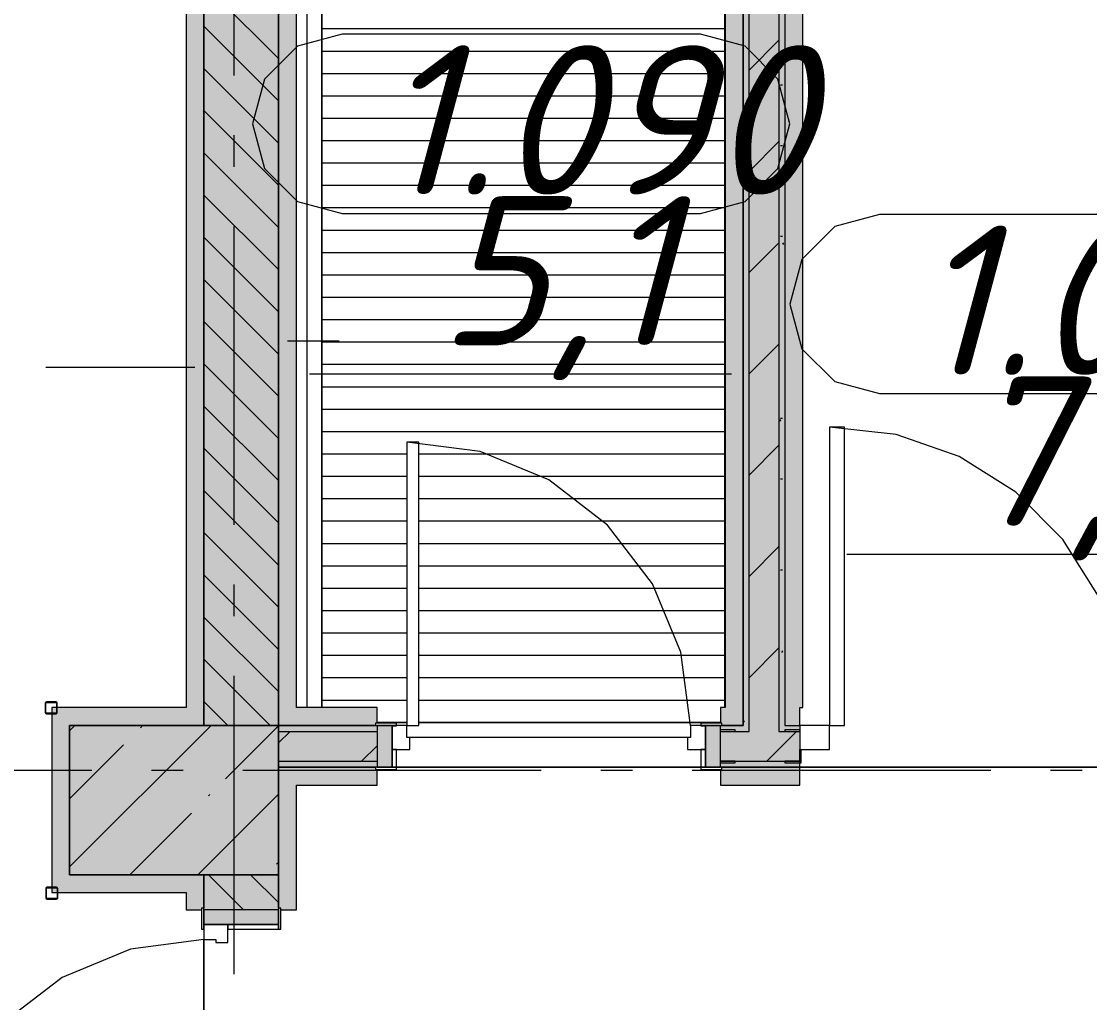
# Model space of a CAD drawing. Header units: millimetres. Extents: x -537608 to 253996, y -217170 to 186033.
# Drawn here: x -277388 to -273809, y -128829 to -125540 of the extents above; entities that cross this region are included whole.
import ezdxf

# ---------------------------------------------------------------- set-up
doc = ezdxf.new("R2010")
doc.units = ezdxf.units.MM
doc.layers.add('PDF _Геометрия', color=7, linetype='Continuous')
doc.layers.add('PDF _Текст', color=7, linetype='Continuous')
doc.layers.add('PDF _Сплошная заливка', color=7, linetype='Continuous', true_color=0xffffff)
doc.styles.add('PDF ISOCPEUR Italic', font='isocpeui.ttf')

msp = doc.modelspace()

# ---------------------------------------------------------------- hatches: boundary and pattern name
at = {"layer": 'PDF _Сплошная заливка', "transparency": 33554559}
for points in [[(-274970.1513, -127899.9705), (-274950.1525, -127899.9705), (-274950.1525, -124649.6246), (-274970.1513, -124649.6246), (-274970.1513, -126877.9457)], [(-274850.152, -127919.9715), (-274850.152, -124649.6246), (-274950.1525, -124649.6246), (-274950.1525, -127919.9715), (-274893.4588, -127919.9715)], [(-274850.152, -127899.9705), (-274830.1511, -127899.9705), (-274830.1511, -124649.6246), (-274850.152, -124649.6246), (-274850.152, -126877.9457)], [(-277226.1701, -128399.9728), (-276526.1692, -128399.9728), (-276526.1692, -127899.9705), (-277226.1701, -127899.9705), (-277226.1701, -128304.4246)]]:
    msp.add_hatch(color=256, dxfattribs=at).paths.add_polyline_path(points)
at = {"layer": 'PDF _Сплошная заливка', "true_color": 0xfef929, "transparency": 33554559}
for points in [[(-276526.1692, -127839.9719), (-276466.1685, -127839.9719), (-276466.1685, -124709.6231), (-276526.1692, -124709.6231), (-276526.1692, -126877.9457)], [(-274780.1681, -127839.9719), (-274770.1525, -127839.9719), (-274770.1525, -124709.6231), (-274830.1511, -124709.6231), (-274830.1511, -127839.9719)], [(-276836.1688, -127899.9705), (-276836.1688, -127839.9719), (-277286.1687, -127839.9719), (-277286.1687, -127899.9705), (-277226.1701, -127899.9705)], [(-276836.1688, -128459.9712), (-276776.1703, -128459.9712), (-276776.1703, -128399.9728), (-277226.1701, -128399.9728), (-277226.1701, -128459.9712)]]:
    msp.add_hatch(color=2, dxfattribs=at).paths.add_polyline_path(points)
at = {"layer": 'PDF _Сплошная заливка', "transparency": 33554559}
h = msp.add_hatch(color=256, dxfattribs=at)
h.paths.add_polyline_path([(-276526.1692, -129784.6241), (-276526.1692, -129667.3009), (-276776.1703, -129667.3009), (-276776.1703, -129784.6241)], flags=0)
h.paths.add_polyline_path([(-276526.1692, -128517.3002), (-276526.1692, -128399.9728), (-276776.1703, -128399.9728), (-276776.1703, -128517.3002), (-276579.9974, -128517.3002)], flags=0)
h.paths.add_polyline_path([(-276776.1703, -127899.9705), (-276526.1692, -127899.9705), (-276526.1692, -124909.624), (-276776.1703, -124909.624), (-276776.1703, -126877.9457)], flags=0)
at = {"layer": 'PDF _Сплошная заливка', "true_color": 0xfef929, "transparency": 33554559}
h = msp.add_hatch(color=2, dxfattribs=at)
h.paths.add_polyline_path([(-276526.1692, -127899.9705), (-276201.1527, -127898.8596), (-276201.1527, -127891.9701), (-276196.1514, -127891.9701), (-276196.1514, -127839.9719), (-276526.1692, -127839.9719)], flags=0)
h.paths.add_polyline_path([(-275041.1514, -127899.9705), (-275030.152, -127899.9705), (-275030.152, -127839.9719), (-275046.1527, -127839.9719), (-275046.1527, -127891.9701), (-275041.1514, -127891.9701)], flags=0)
at = {"layer": 'PDF _Сплошная заливка', "transparency": 33554559}
h = msp.add_hatch(color=256, dxfattribs=at)
h.paths.add_polyline_path([(-272526.1687, -127919.9715), (-272526.1687, -127899.9705), (-273130.1673, -127899.9705), (-273130.1673, -127919.9715)], flags=0)
h.paths.add_polyline_path([(-274950.1525, -127919.9715), (-274950.1525, -127899.9705), (-275046.1527, -127899.9705), (-275046.1527, -127919.9715), (-275041.1514, -127919.9715)], flags=0)
h.paths.add_polyline_path([(-274850.152, -127919.9715), (-274780.1681, -127919.9715), (-274780.1681, -127899.9705), (-274850.152, -127899.9705)], flags=0)
h.paths.add_polyline_path([(-276201.1527, -127919.9715), (-276196.1514, -127919.9715), (-276196.1514, -127899.9705), (-276526.1692, -127899.9705), (-276526.1692, -127919.9715)], flags=0)
h = msp.add_hatch(color=256, dxfattribs=at)
h.paths.add_polyline_path([(-273130.1673, -128019.9719), (-272526.1687, -128019.9719), (-272526.1687, -127919.9715), (-273130.1673, -127919.9715), (-273130.1673, -127979.97)], flags=0)
h.paths.add_polyline_path([(-276196.1514, -128019.9719), (-276196.1514, -127919.9715), (-276526.1692, -127919.9715), (-276526.1692, -128019.9719)], flags=0)
h.paths.add_polyline_path([(-274780.1681, -128019.9719), (-274780.1681, -127919.9715), (-275046.1527, -127919.9715), (-275046.1527, -128019.9719), (-274893.4588, -128019.9719)], flags=0)
h = msp.add_hatch(color=256, dxfattribs=at)
h.paths.add_polyline_path([(-274780.1681, -128039.9728), (-274780.1681, -128019.9719), (-275046.1527, -128019.9719), (-275046.1527, -128039.9728), (-274893.4588, -128039.9728)], flags=0)
h.paths.add_polyline_path([(-272526.1687, -128039.9728), (-272526.1687, -128019.9719), (-273130.1673, -128019.9719), (-273130.1673, -128039.9728)], flags=0)
h.paths.add_polyline_path([(-276526.1692, -128039.9728), (-276196.1514, -128039.9728), (-276196.1514, -128019.9719), (-276526.1692, -128019.9719)], flags=0)
at = {"layer": 'PDF _Сплошная заливка', "true_color": 0xfef929, "transparency": 33554559}
h = msp.add_hatch(color=2, dxfattribs=at)
h.paths.add_polyline_path([(-276518.1688, -129724.6255), (-276466.1685, -129724.6255), (-276466.1685, -129667.3009), (-276518.1688, -129667.3009), (-276518.1688, -129672.3001), (-276526.1692, -129672.3001), (-276526.1692, -129724.6255)], flags=0)
h.paths.add_polyline_path([(-276466.1685, -128517.3002), (-276466.1685, -128039.9728), (-276526.1692, -128039.9728), (-276526.1692, -128512.2967), (-276518.1688, -128512.2967), (-276518.1688, -128517.3002)], flags=0)
h = msp.add_hatch(color=2, dxfattribs=at)
h.paths.add_polyline_path([(-273130.1673, -128099.9714), (-272526.1687, -128099.9714), (-272526.1687, -128039.9728), (-273130.1673, -128039.9728)], flags=0)
h.paths.add_polyline_path([(-276196.1514, -128099.9714), (-276196.1514, -128047.9733), (-276201.1527, -128047.9733), (-276201.1527, -128039.9728), (-276466.1685, -128039.9728), (-276466.1685, -128099.9714), (-276201.1527, -128099.9714)], flags=0)
h.paths.add_polyline_path([(-275041.1514, -128099.9714), (-274780.1681, -128099.9714), (-274780.1681, -128039.9728), (-275041.1514, -128041.101), (-275041.1514, -128047.9733), (-275046.1527, -128047.9733), (-275046.1527, -128099.9714)], flags=0)
h = msp.add_hatch(color=2, dxfattribs=at)
h.paths.add_polyline_path([(-276776.1703, -129784.6241), (-276776.1703, -129672.3001), (-276784.1685, -129672.3001), (-276784.1685, -129667.3009), (-276836.1688, -129667.3009), (-276836.1688, -129784.6241)], flags=0)
h.paths.add_polyline_path([(-276784.1685, -128517.3002), (-276781.402, -128512.2967), (-276776.1703, -128512.2967), (-276776.1703, -128459.9712), (-276836.1688, -128459.9712), (-276836.1688, -128517.3002)], flags=0)

# ---------------------------------------------------------------- linework, layer by layer
at = {"layer": 'PDF _Геометрия', "color": 253, "lineweight": 9, "true_color": 0xaaaaaa}
for p, q in [((-276431.1528, -124639.622), (-276431.1528, -127839.9719)), ((-276381.1526, -124689.6222), (-276381.1526, -127839.9719)), ((-276381.1526, -127839.9719), (-276381.1526, -124689.6222)), ((-275031.1509, -124709.6231), (-275031.1509, -127839.9719)), ((-275031.1509, -127839.9719), (-275031.1509, -124709.6231)), ((-276676.1699, -124721.7141), (-276676.1699, -125721.7143)), ((-276381.1526, -125564.6217), (-275031.1509, -125564.6217)), ((-276313.0826, -125583.6883), (-276463.0811, -125623.884)), ((-275113.0817, -125583.6883), (-276313.0826, -125583.6883)), ((-274963.081, -125623.884), (-275113.0817, -125583.6883)), ((-276463.0811, -125623.884), (-276572.8905, -125733.689)), ((-276381.1526, -125639.6221), (-275031.1509, -125639.6221)), ((-274853.2738, -125733.689), (-274963.081, -125623.884)), ((-276381.1526, -125714.6224), (-275031.1509, -125714.6224)), ((-276572.8905, -125733.689), (-276613.0818, -125883.6896)), ((-274813.0803, -125883.6896), (-274853.2738, -125733.689)), ((-276381.1526, -125789.6227), (-275031.1509, -125789.6227)), ((-276381.1526, -125864.623), (-275031.1509, -125864.623)), ((-276613.0818, -125883.6896), (-276572.8905, -126033.6903)), ((-274853.2738, -126033.6903), (-274813.0803, -125883.6896)), ((-276676.1699, -125921.7151), (-276676.1699, -126027.5458)), ((-276381.1526, -125939.6234), (-275031.1509, -125939.6234)), ((-276572.8905, -126033.6903), (-276463.0811, -126143.4996)), ((-276381.1526, -126014.6237), (-275031.1509, -126014.6237)), ((-274963.081, -126143.4996), (-274853.2738, -126033.6903)), ((-276381.1526, -126089.624), (-275031.1509, -126089.624)), ((-276463.0811, -126143.4996), (-276313.0826, -126183.6909)), ((-275113.0817, -126183.6909), (-274963.081, -126143.4996)), ((-276381.1526, -126164.6244), (-275031.1509, -126164.6244)), ((-276313.0826, -126183.6909), (-275113.0817, -126183.6909)), ((-274513.0811, -126187.9452), (-274663.0818, -126228.1408)), ((-273313.0801, -126187.9452), (-274513.0811, -126187.9452)), ((-276676.1699, -126227.5466), (-276676.1699, -127227.5468)), ((-276381.1526, -126239.6247), (-275031.1509, -126239.6247)), ((-274663.0818, -126228.1408), (-274772.8889, -126337.9459)), ((-276381.1526, -126314.625), (-275031.1509, -126314.625)), ((-274772.8889, -126337.9459), (-274813.0803, -126487.9466)), ((-276381.1526, -126389.6254), (-275031.1509, -126389.6254)), ((-276381.1526, -126464.6257), (-275031.1509, -126464.6257)), ((-274813.0803, -126487.9466), (-274772.8889, -126637.9472)), ((-276381.1526, -126539.6261), (-275031.1509, -126539.6261)), ((-276381.1526, -126614.6221), (-275031.1509, -126614.6221)), ((-274772.8889, -126637.9472), (-274663.0818, -126747.7565)), ((-276422.1212, -126721.7273), (-275009.208, -126721.7273)), ((-276381.1526, -126689.6224), (-275031.1509, -126689.6224)), ((-274663.0818, -126747.7565), (-274513.0811, -126787.9479)), ((-276381.1526, -126764.6228), (-275031.1509, -126764.6228)), ((-274513.0811, -126787.9479), (-273313.0801, -126787.9479)), ((-276381.1526, -126839.6231), (-275031.1509, -126839.6231)), ((-276381.1526, -126914.6234), (-275031.1509, -126914.6234)), ((-276381.1526, -126989.6238), (-276096.1531, -126989.6238)), ((-276056.1534, -126989.6238), (-275031.1509, -126989.6238)), ((-276381.1526, -127064.6241), (-276096.1531, -127064.6241)), ((-276056.1534, -127064.6241), (-275031.1509, -127064.6241)), ((-276381.1526, -127139.6244), (-276096.1531, -127139.6244)), ((-276056.1534, -127139.6244), (-275031.1509, -127139.6244)), ((-276381.1526, -127214.6248), (-276096.1531, -127214.6248)), ((-276056.1534, -127214.6248), (-275031.1509, -127214.6248)), ((-276381.1526, -127289.6251), (-276096.1531, -127289.6251)), ((-276056.1534, -127289.6251), (-275031.1509, -127289.6251)), ((-274622.1197, -127325.9842), (-273209.2065, -127325.9842)), ((-276381.1526, -127364.6254), (-276096.1531, -127364.6254)), ((-276056.1534, -127364.6254), (-275031.1509, -127364.6254)), ((-276676.1699, -127427.5477), (-276676.1699, -127533.3826)), ((-276381.1526, -127439.6258), (-276096.1531, -127439.6258)), ((-276056.1534, -127439.6258), (-275031.1509, -127439.6258)), ((-276381.1526, -127514.6261), (-276096.1531, -127514.6261)), ((-276056.1534, -127514.6261), (-275031.1509, -127514.6261)), ((-276381.1526, -127589.6264), (-276096.1531, -127589.6264)), ((-276056.1534, -127589.6264), (-275031.1509, -127589.6264)), ((-276381.1526, -127664.6224), (-276096.1531, -127664.6224)), ((-276056.1534, -127664.6224), (-275031.1509, -127664.6224)), ((-276676.1699, -127733.3792), (-276676.1699, -128733.3836)), ((-276381.1526, -127739.6227), (-276096.1531, -127739.6227)), ((-276056.1534, -127739.6227), (-275031.1509, -127739.6227)), ((-276381.1526, -127814.6231), (-276096.1531, -127814.6231)), ((-276056.1534, -127814.6231), (-275031.1509, -127814.6231)), ((-276096.1531, -127889.6234), (-276196.1514, -127889.6234)), ((-276196.1514, -127889.6234), (-276096.1531, -127889.6234)), ((-276196.1514, -127889.6234), (-276096.1531, -127889.6234)), ((-275046.1527, -127889.6234), (-276056.1534, -127889.6234)), ((-276056.1534, -127889.6234), (-275046.1527, -127889.6234)), ((-276056.1534, -127889.6234), (-275046.1527, -127889.6234)), ((-276096.5858, -127939.6236), (-275145.7183, -127939.6236)), ((-276496.1527, -128019.9719), (-276494.1526, -128019.9719)), ((-278152.1, -128049.9712), (-277152.0999, -128049.9712)), ((-276952.099, -128049.9712), (-276846.2662, -128049.9712)), ((-276646.2653, -128049.9712), (-275646.2652, -128049.9712)), ((-275446.2665, -128049.9712), (-275340.4315, -128049.9712)), ((-275140.4328, -128049.9712), (-274140.4326, -128049.9712)), ((-273940.4317, -128049.9712), (-273834.599, -128049.9712))]:
    msp.add_line(p, q, dxfattribs=at)
at = {"layer": 'PDF _Геометрия', "lineweight": 9}
for p, q in [((-274970.1513, -127899.9705), (-274970.1513, -124649.6246)), ((-274950.1525, -127899.9705), (-274950.1525, -124649.6246)), ((-274850.152, -124649.6246), (-274850.152, -127899.9705)), ((-276526.1692, -124709.6231), (-276526.1692, -127839.9719)), ((-276466.1685, -127839.9719), (-276466.1685, -124709.6231)), ((-275030.152, -124709.6231), (-275030.152, -127839.9719)), ((-274970.1513, -124709.6231), (-274970.1513, -127899.9705)), ((-274830.1511, -124709.6231), (-274830.1511, -127839.9719)), ((-274830.1511, -124709.6231), (-274830.1511, -127839.9719)), ((-274770.1525, -127839.9719), (-274770.1525, -124709.6231)), ((-276526.1692, -127899.9705), (-276526.1692, -124909.624)), ((-276836.1688, -124959.6242), (-276836.1688, -127839.9719)), ((-276776.1703, -124959.6242), (-276776.1703, -127899.9705)), ((-276776.1703, -127899.9705), (-276776.1703, -124959.6242)), ((-276526.1692, -125665.2422), (-276776.1703, -125415.2411)), ((-276526.1692, -125806.6612), (-276776.1703, -125556.6601)), ((-274950.1525, -125703.4615), (-274850.152, -125603.461)), ((-276526.1692, -125948.0845), (-276776.1703, -125698.0834)), ((-276526.1692, -126089.5035), (-276776.1703, -125839.5024)), ((-274950.1525, -126042.8748), (-274850.152, -125942.8743)), ((-276526.1692, -126230.9268), (-276776.1703, -125980.9257)), ((-276526.1692, -126372.3458), (-276776.1703, -126122.349)), ((-276526.1692, -126513.769), (-276776.1703, -126263.7679)), ((-274950.1525, -126382.2838), (-274850.152, -126282.2833)), ((-276526.1692, -126655.1881), (-276776.1703, -126405.1913)), ((-276526.1692, -126796.6114), (-276776.1703, -126546.6103)), ((-276496.1699, -126610.8329), (-276323.2446, -126610.8329)), ((-274950.1525, -126721.6971), (-274850.152, -126621.6967)), ((-276526.1692, -126938.0346), (-276776.1703, -126688.0335)), ((-276806.1695, -126699.892), (-277306.1696, -126699.892)), ((-276526.1692, -127079.4536), (-276776.1703, -126829.4525)), ((-274680.1677, -126899.9704), (-274680.1677, -127899.9705)), ((-274630.1696, -126899.9704), (-274680.1677, -126899.9704)), ((-274457.6469, -126925.0437), (-274680.1677, -126899.9704)), ((-274630.1696, -127899.9705), (-274630.1696, -126899.9704)), ((-274246.2849, -126999.002), (-274457.6469, -126925.0437)), ((-276526.1692, -127220.8769), (-276776.1703, -126970.8758)), ((-276096.1531, -126949.9706), (-276096.1531, -127899.9705)), ((-276056.1534, -126949.9706), (-276096.1531, -126949.9706)), ((-275850.2749, -126982.3424), (-276096.1531, -126949.9706)), ((-276056.1534, -127899.9705), (-276056.1534, -126949.9706)), ((-274950.1525, -127061.1061), (-274850.152, -126961.11)), ((-275621.1531, -127077.249), (-275850.2749, -126982.3424)), ((-274056.6784, -127118.1422), (-274246.2849, -126999.002)), ((-275424.401, -127228.2185), (-275621.1531, -127077.249)), ((-276526.1692, -127362.2959), (-276776.1703, -127112.2991)), ((-273898.3372, -127276.4835), (-274056.6784, -127118.1422)), ((-276526.1692, -127503.7192), (-276776.1703, -127253.7181)), ((-275273.4272, -127424.9727), (-275424.401, -127228.2185)), ((-273779.1992, -127466.0899), (-273898.3372, -127276.4835)), ((-274950.1525, -127400.5194), (-274850.152, -127300.519)), ((-276526.1692, -127645.1382), (-276776.1703, -127395.1413)), ((-275178.5228, -127654.0945), (-275273.4272, -127424.9727)), ((-276526.1692, -127786.5615), (-276776.1703, -127536.5604)), ((-275146.151, -127899.9705), (-275178.5228, -127654.0945)), ((-274950.1525, -127739.9328), (-274850.152, -127639.9323)), ((-276554.1791, -127899.9705), (-276776.1703, -127677.9837)), ((-277306.4021, -127822.068), (-277307.5755, -127824.897)), ((-277307.5755, -127824.897), (-277307.5755, -127856.8942)), ((-277303.5753, -127820.8968), (-277306.4021, -127822.068)), ((-277305.5754, -127824.897), (-277304.9898, -127823.4804)), ((-277305.5754, -127856.8942), (-277305.5754, -127824.897)), ((-277304.9898, -127823.4804), (-277303.5753, -127822.8947)), ((-277271.5738, -127820.8968), (-277303.5753, -127820.8968)), ((-277303.5753, -127822.8947), (-277271.5738, -127822.8947)), ((-277268.7469, -127822.068), (-277271.5738, -127820.8968)), ((-277271.5738, -127822.8947), (-277270.1593, -127823.4804)), ((-277270.1593, -127823.4804), (-277269.5737, -127824.897)), ((-277269.5737, -127824.897), (-277269.5737, -127856.8942)), ((-277267.5736, -127824.897), (-277268.7469, -127822.068)), ((-277267.5736, -127856.8942), (-277267.5736, -127824.897)), ((-276695.6024, -127899.9705), (-276776.1703, -127819.4026)), ((-277307.5755, -127856.8942), (-277306.4021, -127859.7232)), ((-277306.4021, -127859.7232), (-277303.5753, -127860.8944)), ((-277304.9898, -127858.3108), (-277305.5754, -127856.8942)), ((-277303.5753, -127858.8965), (-277304.9898, -127858.3108)), ((-277271.5738, -127858.8965), (-277303.5753, -127858.8965)), ((-277303.5753, -127860.8944), (-277271.5738, -127860.8944)), ((-276836.1688, -127839.9719), (-277286.1687, -127839.9719)), ((-277286.1687, -127839.9719), (-277286.1687, -127899.9705)), ((-277270.1593, -127858.3108), (-277271.5738, -127858.8965)), ((-277271.5738, -127860.8944), (-277268.7469, -127859.7232)), ((-277269.5737, -127856.8942), (-277270.1593, -127858.3108)), ((-277268.7469, -127859.7232), (-277267.5736, -127856.8942)), ((-276526.1692, -127839.9719), (-276526.1692, -127899.9705)), ((-276196.1514, -127839.9719), (-276466.1685, -127839.9719)), ((-276196.1514, -127891.9701), (-276196.1514, -127839.9719)), ((-275030.152, -127839.9719), (-275046.1527, -127839.9719)), ((-275046.1527, -127839.9719), (-275046.1527, -127891.9701)), ((-274830.1511, -127839.9719), (-274830.1511, -127899.9705)), ((-274830.1511, -127839.9719), (-274830.1511, -127899.9705)), ((-274780.1681, -127899.9705), (-274780.1681, -127839.9719)), ((-274780.1681, -127839.9719), (-274770.1525, -127839.9719)), ((-277286.1687, -127899.9705), (-277286.1687, -128459.9712)), ((-277226.1701, -127917.4267), (-277208.7161, -127899.9705)), ((-277226.1701, -128373.6205), (-276752.5201, -127899.9705)), ((-276776.1703, -127899.9705), (-277226.1701, -127899.9705)), ((-277226.1701, -127899.9705), (-277226.1701, -128399.9728)), ((-277226.1701, -128399.9728), (-277226.1701, -127899.9705)), ((-277226.1701, -127899.9705), (-276836.1688, -127899.9705)), ((-276988.8262, -127908.1819), (-276984.0833, -127903.4368)), ((-276836.1688, -127899.9705), (-276776.1703, -127899.9705)), ((-276776.1703, -127899.9705), (-276526.1692, -127899.9705)), ((-276526.1692, -127899.9705), (-276776.1703, -127899.9705)), ((-276703.704, -128079.2557), (-276526.1692, -127901.7188)), ((-276526.1692, -128399.9728), (-276526.1692, -127899.9705)), ((-276526.1692, -127899.9705), (-276201.1527, -127899.9705)), ((-276201.1527, -127899.9705), (-276526.1692, -127899.9705)), ((-276526.1692, -127899.9705), (-276526.1692, -127919.9715)), ((-276131.1515, -127891.9701), (-276201.1527, -127891.9701)), ((-276201.1527, -127891.9701), (-276201.1527, -127899.9705)), ((-276201.1527, -127899.9705), (-276131.1515, -127899.9705)), ((-276146.1533, -127899.9705), (-276196.1514, -127899.9705)), ((-276196.1514, -127899.9705), (-276196.1514, -128039.9728)), ((-276096.1531, -127899.9705), (-276146.1533, -127899.9705)), ((-276146.1533, -127899.9705), (-276146.1533, -127979.97)), ((-276146.1533, -128039.9728), (-276146.1533, -127899.9705)), ((-276131.1515, -127899.9705), (-276146.1533, -127899.9705)), ((-276146.1533, -127899.9705), (-276146.1533, -127900.9738)), ((-276146.1533, -127900.9738), (-276131.1515, -127900.9738)), ((-276131.1515, -127899.9705), (-276131.1515, -127891.9701)), ((-276131.1515, -127900.9738), (-276131.1515, -127899.9705)), ((-276096.1531, -127939.9724), (-276096.1531, -127899.9705)), ((-276096.1531, -127899.9705), (-276056.1534, -127899.9705)), ((-275146.151, -127899.9705), (-275146.151, -127939.9724)), ((-275096.153, -127899.9705), (-275146.151, -127899.9705)), ((-275041.1514, -127891.9701), (-275111.1526, -127891.9701)), ((-275111.1526, -127891.9701), (-275111.1526, -127899.9705)), ((-275096.153, -127899.9705), (-275111.1526, -127899.9705)), ((-275111.1526, -127899.9705), (-275111.1526, -127900.9738)), ((-275111.1526, -127899.9705), (-275041.1514, -127899.9705)), ((-275111.1526, -127900.9738), (-275096.153, -127900.9738)), ((-275096.153, -127979.97), (-275096.153, -127899.9705)), ((-275046.1527, -127899.9705), (-275096.153, -127899.9705)), ((-275096.153, -127899.9705), (-275096.153, -128039.9728)), ((-275096.153, -127900.9738), (-275096.153, -127899.9705)), ((-275046.1527, -128039.9728), (-275046.1527, -127899.9705)), ((-275041.1514, -127899.9705), (-275041.1514, -127891.9701)), ((-275030.152, -127899.9705), (-275041.1514, -127899.9705)), ((-275041.1514, -127899.9705), (-275030.152, -127899.9705)), ((-274970.1513, -127899.9705), (-275030.152, -127899.9705)), ((-275030.152, -127899.9705), (-274970.1513, -127899.9705)), ((-274950.1525, -127919.9715), (-274950.1525, -127899.9705)), ((-274850.152, -127899.9705), (-274850.152, -127919.9715)), ((-274830.1511, -127899.9705), (-274780.1681, -127899.9705)), ((-274830.1511, -127899.9705), (-274780.1681, -127899.9705)), ((-274680.1677, -127899.9705), (-274780.1681, -127899.9705)), ((-274780.1681, -127899.9705), (-274780.1681, -127979.97)), ((-274680.1677, -127899.9705), (-274780.1681, -127899.9705)), ((-274780.1681, -127899.9705), (-274780.1681, -127979.97)), ((-274680.1677, -127899.9705), (-274630.1696, -127899.9705)), ((-274680.1677, -127979.97), (-274680.1677, -127899.9705)), ((-274680.1677, -127979.97), (-274680.1677, -127899.9705)), ((-276526.1692, -127958.3027), (-276487.838, -127919.9715)), ((-276526.1692, -127919.9715), (-276196.1514, -127919.9715)), ((-276526.1692, -127919.9715), (-276526.1692, -128019.9719)), ((-276086.1526, -127939.9724), (-276096.1531, -127939.9724)), ((-276086.1526, -127979.97), (-276086.1526, -127939.9724)), ((-275146.151, -127939.9724), (-275156.1515, -127939.9724)), ((-275156.1515, -127939.9724), (-275156.1515, -127979.97)), ((-275046.1527, -127919.9715), (-274950.1525, -127919.9715)), ((-274890.7826, -128019.9719), (-274790.7822, -127919.9715)), ((-274850.152, -127919.9715), (-274780.1681, -127919.9715)), ((-277226.1701, -128145.5236), (-277045.8494, -127965.2051)), ((-276248.4273, -128019.9719), (-276196.1514, -127967.6982)), ((-276146.1533, -127979.97), (-276086.1526, -127979.97)), ((-276131.1515, -127979.97), (-276146.1533, -127979.97)), ((-276146.1533, -127979.97), (-276146.1533, -128039.9728)), ((-276131.1515, -128039.9728), (-276131.1515, -127979.97)), ((-275156.1515, -127979.97), (-275096.153, -127979.97)), ((-275096.153, -127979.97), (-275111.1526, -127979.97)), ((-275111.1526, -127979.97), (-275111.1526, -128039.9728)), ((-275096.153, -128039.9728), (-275096.153, -127979.97)), ((-274780.1681, -128019.9719), (-274780.1681, -127979.97)), ((-274780.1681, -127979.97), (-274680.1677, -127979.97)), ((-274780.1681, -127979.97), (-274680.1677, -127979.97)), ((-276526.1692, -128019.9719), (-276196.1514, -128019.9719)), ((-276526.1692, -128019.9719), (-276526.1692, -128039.9728)), ((-276526.1692, -128039.9728), (-276466.1685, -128039.9728)), ((-276466.1685, -128039.9728), (-276526.1692, -128039.9728)), ((-276526.1692, -128039.9728), (-276526.1692, -128399.9728)), ((-276466.1685, -128039.9728), (-276201.1527, -128039.9728)), ((-276201.1527, -128039.9728), (-276466.1685, -128039.9728)), ((-276131.1515, -128039.9728), (-276201.1527, -128039.9728)), ((-276201.1527, -128039.9728), (-276201.1527, -128047.9733)), ((-276201.1527, -128047.9733), (-276131.1515, -128047.9733)), ((-276196.1514, -128039.9728), (-276146.1533, -128039.9728)), ((-276196.1514, -128099.9714), (-276196.1514, -128047.9733)), ((-276146.1533, -128039.9728), (-276131.1515, -128039.9728)), ((-276131.1515, -128047.9733), (-276131.1515, -128039.9728)), ((-275111.1526, -128039.9728), (-275096.153, -128039.9728)), ((-275041.1514, -128039.9728), (-275111.1526, -128039.9728)), ((-275111.1526, -128039.9728), (-275111.1526, -128047.9733)), ((-275111.1526, -128047.9733), (-275041.1514, -128047.9733)), ((-275096.153, -128039.9728), (-275046.1527, -128039.9728)), ((-275046.1527, -128019.9719), (-274780.1681, -128019.9719)), ((-275046.1527, -128047.9733), (-275046.1527, -128099.9714)), ((-274780.1681, -128039.9728), (-275041.1514, -128039.9728)), ((-275041.1514, -128039.9728), (-274780.1681, -128039.9728)), ((-275041.1514, -128047.9733), (-275041.1514, -128039.9728)), ((-274780.1681, -128039.9728), (-274780.1681, -128019.9719)), ((-274780.1681, -128099.9714), (-274780.1681, -128039.9728)), ((-276466.1685, -128517.3002), (-276466.1685, -128099.9714)), ((-276466.1685, -128099.9714), (-276196.1514, -128099.9714)), ((-275046.1527, -128099.9714), (-274780.1681, -128099.9714)), ((-276796.322, -128399.9728), (-276526.1692, -128129.82)), ((-276760.7272, -128136.2789), (-276755.9863, -128131.538)), ((-277024.4211, -128399.9728), (-276817.7525, -128193.302)), ((-276532.6281, -128364.3758), (-276527.8872, -128359.635)), ((-277226.1701, -128399.9728), (-276776.1703, -128399.9728)), ((-276776.1703, -128399.9728), (-277226.1701, -128399.9728)), ((-276776.1703, -128399.9728), (-276526.1692, -128399.9728)), ((-276526.1692, -128399.9728), (-276776.1703, -128399.9728)), ((-276776.1703, -128399.9728), (-276776.1703, -128459.9712)), ((-276776.1703, -128459.9712), (-276776.1703, -128399.9728)), ((-276643.9617, -128517.3002), (-276761.2869, -128399.9728)), ((-276526.1692, -128493.6693), (-276619.8658, -128399.9728)), ((-276526.1692, -128399.9728), (-276526.1692, -128512.2967)), ((-276526.1692, -128512.2967), (-276526.1692, -128399.9728)), ((-277304.9984, -128443.3763), (-277306.1696, -128446.2053)), ((-277306.1696, -128446.2053), (-277306.1696, -128478.2068)), ((-277302.1694, -128442.2051), (-277304.9984, -128443.3763)), ((-277304.1695, -128446.2053), (-277303.5839, -128444.793)), ((-277304.1695, -128478.2068), (-277304.1695, -128446.2053)), ((-277303.5839, -128444.793), (-277302.1694, -128444.2031)), ((-277270.1701, -128442.2051), (-277302.1694, -128442.2051)), ((-277302.1694, -128444.2031), (-277270.1701, -128444.2031)), ((-277286.1687, -128459.9712), (-277226.1701, -128459.9712)), ((-277267.341, -128443.3763), (-277270.1701, -128442.2051)), ((-277270.1701, -128444.2031), (-277268.7556, -128444.793)), ((-277268.7556, -128444.793), (-277268.17, -128446.2053)), ((-277268.17, -128446.2053), (-277268.17, -128478.2068)), ((-277266.1699, -128446.2053), (-277267.341, -128443.3763)), ((-277266.1699, -128478.2068), (-277266.1699, -128446.2053)), ((-277226.1701, -128459.9712), (-276836.1688, -128459.9712)), ((-276836.1688, -128459.9712), (-276836.1688, -128517.3002)), ((-276776.1703, -128459.9712), (-276776.1703, -128512.2967)), ((-276776.1703, -128512.2967), (-276776.1703, -128459.9712)), ((-277306.1696, -128478.2068), (-277304.9984, -128481.0314)), ((-277304.9984, -128481.0314), (-277302.1694, -128482.207)), ((-277303.5839, -128479.6191), (-277304.1695, -128478.2068)), ((-277302.1694, -128480.2048), (-277303.5839, -128479.6191)), ((-277270.1701, -128480.2048), (-277302.1694, -128480.2048)), ((-277302.1694, -128482.207), (-277270.1701, -128482.207)), ((-277268.7556, -128479.6191), (-277270.1701, -128480.2048)), ((-277270.1701, -128482.207), (-277267.341, -128481.0314)), ((-277268.17, -128478.2068), (-277268.7556, -128479.6191)), ((-277267.341, -128481.0314), (-277266.1699, -128478.2068)), ((-276776.1703, -128512.2967), (-276784.1685, -128512.2967)), ((-276784.1685, -128512.2967), (-276784.1685, -128582.2978)), ((-276776.1703, -128582.2978), (-276776.1703, -128512.2967)), ((-276518.1688, -128512.2967), (-276526.1692, -128512.2967)), ((-276526.1692, -128512.2967), (-276526.1692, -128582.2978)), ((-276518.1688, -128582.2978), (-276518.1688, -128512.2967)), ((-276836.1688, -128517.3002), (-276784.1685, -128517.3002)), ((-276526.1692, -128517.3002), (-276776.1703, -128517.3002)), ((-276776.1703, -128517.3002), (-276776.1703, -128567.3004)), ((-276526.1692, -128567.3004), (-276526.1692, -128517.3002)), ((-276518.1688, -128517.3002), (-276466.1685, -128517.3002)), ((-276784.1685, -128582.2978), (-276776.1703, -128582.2978)), ((-276696.1687, -128567.3004), (-276776.1703, -128567.3004)), ((-276776.1703, -128567.3004), (-276776.1703, -128617.3006)), ((-276776.1703, -128567.3004), (-276526.1692, -128567.3004)), ((-276775.1692, -128567.3004), (-276776.1703, -128567.3004)), ((-276776.1703, -128567.3004), (-276776.1703, -128582.2978)), ((-276776.1703, -128582.2978), (-276775.1692, -128582.2978)), ((-276775.1692, -128582.2978), (-276775.1692, -128567.3004)), ((-276696.1687, -128627.2989), (-276696.1687, -128567.3004)), ((-276526.1692, -128567.3004), (-276696.1687, -128567.3004)), ((-276696.1687, -128567.3004), (-276696.1687, -128582.2978)), ((-276696.1687, -128582.2978), (-276526.1692, -128582.2978)), ((-276526.1692, -128582.2978), (-276526.1692, -128567.3004)), ((-276526.1692, -128582.2978), (-276518.1688, -128582.2978)), ((-276776.1703, -128617.3006), (-277022.0464, -128649.6681)), ((-276776.1703, -128617.3006), (-276736.1684, -128617.3006)), ((-276736.1684, -128617.3006), (-276736.1684, -128627.2989)), ((-277022.0464, -128649.6681), (-277251.1681, -128744.5747)), ((-276736.1684, -128627.2989), (-276696.1687, -128627.2989)), ((-277251.1681, -128744.5747), (-277447.9201, -128895.5485))]:
    msp.add_line(p, q, dxfattribs=at)
at = {"layer": 'PDF _Геометрия', "color": 8, "lineweight": 9, "true_color": 0x787878}
for p, q in [((-274844.169, -125752.6651), (-274837.4625, -125752.6651)), ((-274950.1525, -125882.7768), (-274951.9502, -125879.6636)), ((-274844.169, -125955.8653), (-274837.4625, -125955.8653)), ((-274844.169, -126260.6677), (-274837.4625, -126260.6677)), ((-274833.387, -126288.2212), (-274836.7391, -126282.4125)), ((-274843.3508, -126880.5637), (-274846.703, -126874.755)), ((-274844.169, -126870.2682), (-274837.4625, -126870.2682)), ((-274844.169, -127073.4641), (-274837.4625, -127073.4641)), ((-274844.169, -127378.2665), (-274837.4625, -127378.2665)), ((-274837.7295, -127649.4226), (-274841.0816, -127655.2312)), ((-274964.8787, -127889.2703), (-274968.233, -127883.4616)), ((-274817.031, -128019.9719), (-274817.5068, -128020.7944))]:
    msp.add_line(p, q, dxfattribs=at)
at = {"layer": 'PDF _Геометрия', "color": 253, "lineweight": 20, "true_color": 0xaaaaaa}
for p, q in [((-274996.1525, -127914.9723), (-275046.1527, -127914.9723)), ((-275046.1527, -127919.9715), (-274996.1525, -127919.9715)), ((-274996.1525, -127919.9715), (-274996.1525, -127914.9723)), ((-274780.1681, -127914.9723), (-274830.1683, -127914.9723)), ((-274830.1683, -127914.9723), (-274830.1683, -127919.9715)), ((-274830.1683, -127919.9715), (-274780.1681, -127919.9715)), ((-274780.1681, -127979.97), (-274780.1681, -128019.9719)), ((-274775.1689, -128024.9711), (-274775.1689, -127979.97)), ((-274996.1525, -128019.9719), (-275046.1527, -128019.9719)), ((-275046.1527, -128024.9711), (-274996.1525, -128024.9711)), ((-274996.1525, -128024.9711), (-274996.1525, -128019.9719)), ((-274780.1681, -128019.9719), (-274830.1683, -128019.9719)), ((-274830.1683, -128019.9719), (-274830.1683, -128024.9711)), ((-274830.1683, -128024.9711), (-274775.1689, -128024.9711))]:
    msp.add_line(p, q, dxfattribs=at)
at = {"layer": 'PDF _Геометрия', "color": 9, "lineweight": 9, "true_color": 0xc0c0c0}
for p, q in [((-275111.1526, -128039.9728), (-276131.1515, -128039.9728)), ((-276131.1515, -128039.9728), (-275111.1526, -128039.9728)), ((-273130.1673, -128039.9728), (-274780.1681, -128039.9728)), ((-274780.1681, -128039.9728), (-273130.1673, -128039.9728)), ((-276776.1703, -128617.3006), (-276776.1703, -129527.2986)), ((-276776.1703, -129527.2986), (-276776.1703, -128617.3006))]:
    msp.add_line(p, q, dxfattribs=at)
at = {"layer": 'PDF _Сплошная заливка', "color": 2, "lineweight": 35, "true_color": 0xfef929, "transparency": 33554559}
for points in [[(-274970.1513, -127899.9705), (-274970.1513, -124709.6231), (-275030.152, -127899.9705), (-275030.152, -124709.6231)], [(-276776.1703, -127899.9705), (-276776.1703, -124959.6242), (-276836.1688, -127899.9705), (-276836.1688, -124959.6242)], [(-274780.1681, -127899.9705), (-274780.1681, -127839.9719), (-274830.1511, -127899.9705), (-274830.1511, -127839.9719)], [(-277226.1701, -128459.9712), (-277226.1701, -127899.9705), (-277286.1687, -128459.9712), (-277286.1687, -127899.9705)]]:
    msp.add_solid(points, dxfattribs=at)
at = {"layer": 'PDF _Сплошная заливка', "color": 7, "lineweight": 35, "true_color": 0xf4f4f4, "transparency": 33554559}
for points in [[(-276146.1533, -128039.9728), (-276146.1533, -127899.9705), (-276196.1514, -128039.9728), (-276196.1514, -127899.9705)], [(-275046.1527, -128039.9728), (-275046.1527, -127899.9705), (-275096.153, -128039.9728), (-275096.153, -127899.9705)], [(-276776.1703, -128567.3004), (-276526.1692, -128567.3004), (-276776.1703, -128517.3002), (-276526.1692, -128517.3002)]]:
    msp.add_solid(points, dxfattribs=at)

# ---------------------------------------------------------------- texts
at = {"layer": 'PDF _Текст', "char_height": 500, "attachment_point": 4, "style": 'PDF ISOCPEUR Italic'}
for s, insert in [('1.090', (-276194.4118, -125870.4038)), ('5,1', (-275989.4117, -126434.353)), ('1.089', (-274394.4146, -126474.6606)), ('7,4', (-274235.4124, -127038.6099))]:
    msp.add_mtext(s, dxfattribs=dict(at, insert=insert))

doc.saveas('drawing.dxf')
